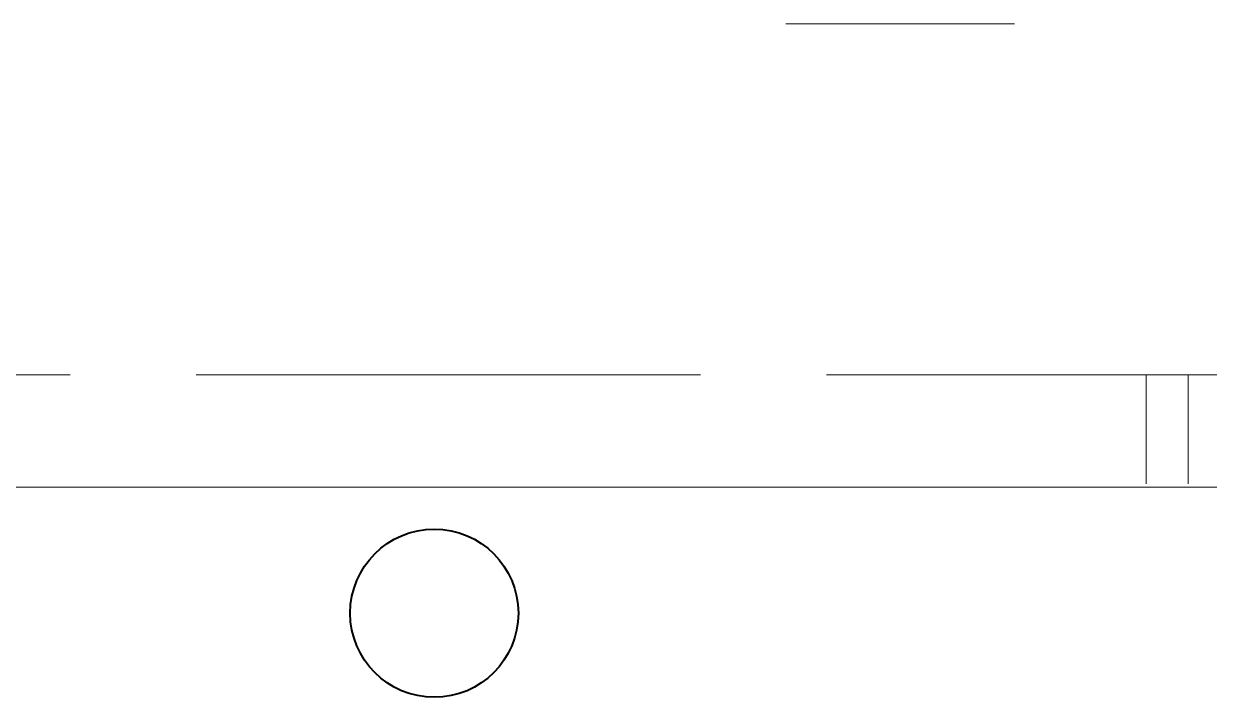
# Model space of a CAD drawing. Header units: inches. Extents: x 13 to 261, y -112 to -47.
# Drawn here: x 33.42 to 41.88, y -65.93 to -61.12 of the extents above; entities that cross this region are included whole.
import ezdxf

# ---------------------------------------------------------------- set-up
doc = ezdxf.new("R2010")
doc.units = ezdxf.units.IN
doc.header["$MEASUREMENT"] = 0
doc.linetypes.add('ACAD_ISO02W100', pattern=[15, 12, -3])
doc.linetypes.add('ACAD_ISO04W100', pattern=[30, 24, -3, 0, -3])
for name, color, linetype, lineweight in [('BANQUETA', 2, 'Continuous', 18), ('COLUMNAS', 20, 'Continuous', 40), ('EJES', 1, 'ACAD_ISO04W100', 13), ('POY. LOSA', 212, 'ACAD_ISO02W100', 13), ('SIMBOLOGIA', 10, 'Continuous', 18)]:
    doc.layers.add(name, color=color, linetype=linetype, lineweight=lineweight)

msp = doc.modelspace()

# ---------------------------------------------------------------- linework, layer by layer
at = {"layer": 'BANQUETA'}
msp.add_line((26.3507, -64.4268), (96.3507, -64.4268), dxfattribs=at)
msp.add_line((26.3507, -64.4268), (96.3507, -64.4268), dxfattribs=at)
at = {"layer": 'COLUMNAS'}
msp.add_circle((36.3507, -65.3268), 0.6, dxfattribs=at)
at = {"layer": 'EJES'}
msp.add_line((41.4325, -64.4029), (41.4325, -63.6268), dxfattribs=at)
at = {"layer": 'EJES', "ltscale": 0.3}
msp.add_line((41.7325, -64.4029), (41.7325, -63.6268), dxfattribs=at)
at = {"layer": 'POY. LOSA', "ltscale": 0.3}
msp.add_line((16.6507, -63.6268), (53.9654, -63.6268), dxfattribs=at)
at = {"layer": 'SIMBOLOGIA'}
for p, q in [((38.8607, -61.1206), (39.8913, -61.1206)), ((39.8913, -61.1206), (40.4925, -61.1206))]:
    msp.add_line(p, q, dxfattribs=at)

doc.saveas('drawing.dxf')
